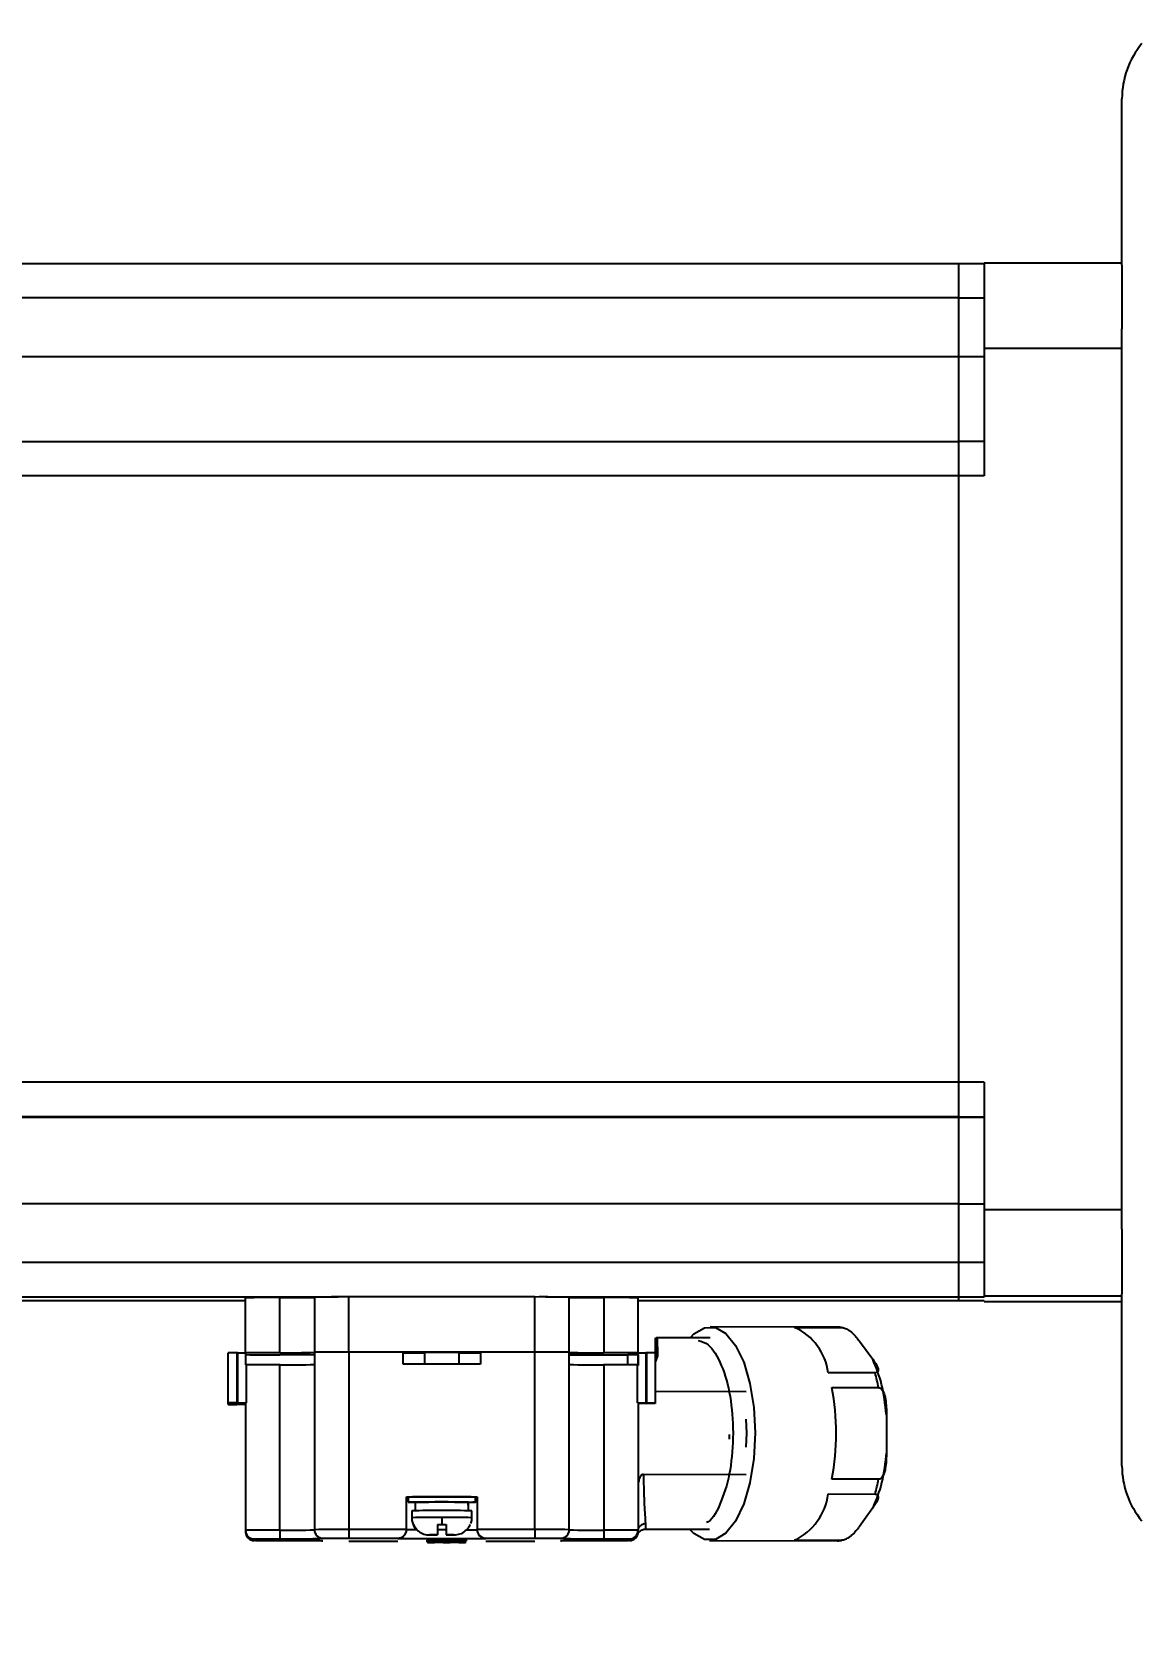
# Model space of a CAD drawing. Header units: millimetres. Extents: x 415 to 2018, y 500 to 823.
# Drawn here: x 652.62 to 659.06, y 666.87 to 676.18 of the extents above; entities that cross this region are included whole.
import ezdxf

# ---------------------------------------------------------------- set-up
doc = ezdxf.new("R2010")
doc.units = ezdxf.units.MM
doc.header["$PDSIZE"] = -1
doc.layers.get('Defpoints').update_dxf_attribs({"lineweight": 18})
doc.dimstyles.new('ISO-25', dxfattribs={"dimtxt": 2.5, "dimasz": 2.5, "dimexe": 1.25, "dimexo": 0.625, "dimtad": 1, "dimtoh": 1, "dimlfac": 10, "dimtxsty": 'Standard', "dimcen": 2.5, "dimadec": 0, "dimazin": 0, "dimtfac": 1, "dimtmove": 0, "dimatfit": 3, "dimfxl": 1, "dimarcsym": 0})

# ---------------------------------------------------------------- blocks, each defined once
blk = doc.blocks.new('*D57')
at = {"color": 0, "lineweight": -2}
for p, q in [((660.5197, 720.4558), (635.5446, 720.4558)), ((636.7946, 717.9558), (636.7946, 643.7776)), ((659.1697, 641.2776), (635.5446, 641.2776))]:
    blk.add_line(p, q, dxfattribs=at)
at = {"color": 0}
for points in [[(636.3779, 717.9558), (637.2113, 717.9558), (636.7946, 720.4558)], [(636.3779, 643.7776), (637.2113, 643.7776), (636.7946, 641.2776)]]:
    blk.add_solid(points, dxfattribs=at)
at = {"layer": 'Defpoints', "color": 0}
for p in [(661.1447, 720.4558), (636.7946, 641.2776), (659.7947, 641.2776)]:
    blk.add_point(p, dxfattribs=at)
at = {"color": 0, "insert": (634.9196, 680.8667), "char_height": 2.5, "width": 9.642857, "attachment_point": 5, "rotation": 90}
blk.add_mtext('\\A1;792', dxfattribs=at)

msp = doc.modelspace()

# ---------------------------------------------------------------- linework, layer by layer
at = {"color": 161, "linetype": 'Continuous', "lineweight": 25, "true_color": 0x67adff}
for p, q in [((658.9447, 674.831), (658.9447, 675.7966)), ((657.9947, 674.8387), (649.2647, 674.8387)), ((657.9947, 674.8387), (657.9947, 674.64)), ((658.1447, 674.8387), (657.9947, 674.8387)), ((658.1447, 674.8434), (658.9447, 674.8434)), ((658.1447, 674.8434), (658.1447, 674.3466)), ((658.9447, 674.831), (658.9447, 674.4601)), ((657.9947, 674.64), (649.2647, 674.64)), ((657.9947, 674.64), (657.9947, 674.3)), ((657.9947, 674.64), (658.1447, 674.64)), ((658.9447, 669.233), (658.9447, 674.4601)), ((658.1447, 674.3466), (658.1447, 673.6066)), ((658.9447, 674.3466), (658.1447, 674.3466)), ((649.2647, 674.3), (657.9947, 674.3)), ((657.9947, 674.3), (657.9947, 673.8053)), ((657.9947, 674.3), (658.1447, 674.3)), ((649.2647, 673.8053), (657.9947, 673.8053)), ((657.9947, 673.8053), (657.9947, 673.6066)), ((658.1447, 673.8053), (657.9947, 673.8053)), ((657.9947, 673.6066), (649.2647, 673.6066)), ((657.9947, 673.6066), (657.9947, 670.0867)), ((658.1447, 673.6066), (657.9947, 673.6066)), ((657.9947, 670.0867), (649.2647, 670.0867)), ((657.9947, 670.0867), (657.9947, 669.8854)), ((658.1447, 670.0867), (657.9947, 670.0867)), ((658.1447, 670.0867), (658.1447, 669.3467)), ((657.9947, 669.8854), (649.2647, 669.8854)), ((649.2647, 669.8833), (657.9947, 669.8833)), ((657.9947, 669.8854), (657.9947, 669.8833)), ((657.9947, 669.8854), (658.1447, 669.8854)), ((657.9947, 669.8833), (657.9947, 669.3801)), ((657.9947, 669.8833), (658.1447, 669.8833)), ((657.9947, 669.3801), (649.2647, 669.3801)), ((657.9947, 669.3801), (657.9947, 669.0401)), ((657.9947, 669.3801), (658.1447, 669.3801)), ((658.1447, 669.3467), (658.1447, 668.8435)), ((658.1447, 669.3467), (658.9447, 669.3467)), ((658.9447, 669.233), (658.9447, 668.8573)), ((657.9947, 669.0401), (649.2647, 669.0401)), ((657.9947, 669.0401), (657.9947, 668.8388)), ((658.1447, 669.0401), (657.9947, 669.0401)), ((654.3922, 668.8388), (649.2647, 668.8388)), ((653.8547, 668.5143), (653.8547, 668.8341)), ((654.0547, 668.5154), (654.0547, 668.8354)), ((654.2547, 668.8376), (654.2547, 668.5176)), ((654.4547, 668.5189), (654.4547, 668.8389)), ((655.5347, 668.8389), (654.4547, 668.8389)), ((655.5347, 668.5189), (655.5347, 668.8389)), ((657.9947, 668.8388), (655.5971, 668.8388)), ((655.7347, 668.5176), (655.7347, 668.8376)), ((655.9347, 668.8354), (655.9347, 668.5154)), ((656.1347, 668.5143), (656.1347, 668.8341)), ((657.9947, 668.8388), (657.9947, 668.8165)), ((658.1447, 668.8388), (657.9947, 668.8388)), ((658.9447, 668.8435), (658.1447, 668.8435)), ((658.1447, 668.8435), (658.1447, 668.8388)), ((658.9447, 667.8586), (658.9447, 668.8573)), ((653.8547, 668.8165), (651.4147, 668.8165)), ((657.9947, 668.8165), (656.1347, 668.8165)), ((658.1447, 668.8165), (657.9947, 668.8165)), ((658.1447, 668.8165), (658.1447, 668.8118)), ((658.1447, 668.8118), (658.9447, 668.8118)), ((657.2966, 668.6636), (656.5534, 668.6658)), ((657.0438, 668.6627), (657.3157, 668.6619)), ((656.2347, 668.6014), (656.2347, 668.4889)), ((656.5532, 668.6013), (656.2447, 668.6022)), ((657.4195, 668.5826), (657.4973, 668.4774)), ((653.7547, 668.2238), (653.7547, 668.5138)), ((653.8047, 668.5142), (653.8047, 668.2242)), ((653.8097, 668.5142), (653.8047, 668.5142)), ((653.8097, 668.2242), (653.8097, 668.5142)), ((653.8547, 668.5143), (653.8547, 668.4443)), ((654.2547, 668.5176), (654.2547, 667.4877)), ((655.5347, 668.5189), (654.4547, 668.5189)), ((654.7697, 668.5189), (654.4547, 668.5189)), ((654.4547, 668.5189), (654.4547, 667.4889)), ((654.7697, 668.4489), (654.7697, 668.5189)), ((654.7697, 668.5156), (654.8947, 668.5156)), ((654.8947, 668.518), (654.8947, 668.4489)), ((655.0947, 668.4489), (655.0947, 668.518)), ((655.0947, 668.5156), (655.2197, 668.5156)), ((655.2197, 668.5189), (655.2197, 668.4489)), ((655.5347, 668.5189), (655.2197, 668.5189)), ((655.5347, 667.4889), (655.5347, 668.5189)), ((655.7347, 667.4877), (655.7347, 668.5176)), ((655.7347, 668.5017), (656.0746, 668.5033)), ((656.0746, 668.5041), (656.1346, 668.5041)), ((656.0746, 668.4451), (656.0746, 668.5041)), ((656.1324, 668.5041), (656.1347, 668.5043)), ((656.1347, 668.5033), (656.1346, 668.5041)), ((656.1347, 668.4443), (656.1347, 668.5143)), ((656.1347, 668.5033), (656.1347, 668.4411)), ((656.1796, 668.5142), (656.1796, 668.2242)), ((656.1847, 668.5142), (656.1796, 668.5142)), ((656.1847, 668.2242), (656.1847, 668.5142)), ((656.2347, 668.5138), (656.2347, 668.2238)), ((656.2472, 668.497), (656.2347, 668.4596)), ((656.2361, 668.467), (656.2422, 668.4924)), ((653.8587, 668.4444), (653.8587, 668.2244)), ((654.0547, 667.4854), (654.0547, 668.4454)), ((655.2197, 668.4489), (654.7697, 668.4489)), ((655.9347, 668.4454), (655.9347, 667.4854)), ((656.1306, 668.2244), (656.1306, 668.4444)), ((657.5105, 668.3984), (657.2386, 668.3992)), ((656.2347, 668.2922), (656.7629, 668.2907)), ((657.2595, 668.3137), (657.5314, 668.3129)), ((653.7547, 668.2146), (653.7547, 668.2238)), ((653.8047, 668.2242), (653.8097, 668.2242)), ((653.8097, 668.2143), (653.8047, 668.2143)), ((653.8547, 668.2242), (653.8547, 667.4842)), ((656.1347, 668.2242), (656.1347, 667.4842)), ((656.2347, 668.2202), (656.1347, 668.2205)), ((656.1796, 668.2242), (656.1847, 668.2242)), ((656.2347, 668.2238), (656.2347, 668.2202)), ((657.5767, 668.153), (657.5767, 667.9404)), ((656.6631, 668.04), (656.6626, 668.0126)), ((656.7629, 667.8066), (656.1656, 667.8084)), ((657.5314, 667.7807), (657.2595, 667.7815)), ((654.7897, 667.6789), (655.1997, 667.6789)), ((654.7897, 667.4889), (654.7897, 667.6789)), ((654.7897, 667.6774), (654.7997, 667.677)), ((654.7997, 667.6774), (654.7997, 667.6474)), ((654.8397, 667.6474), (654.8397, 667.5979)), ((655.1477, 667.6474), (655.1497, 667.6474)), ((655.1897, 667.6474), (655.1897, 667.6774)), ((655.1897, 667.677), (655.1997, 667.6774)), ((655.1997, 667.6789), (655.1997, 667.4889)), ((657.2386, 667.6954), (657.5105, 667.6946)), ((654.8197, 667.5974), (654.8197, 667.5574)), ((654.9947, 667.5585), (654.9947, 667.5185)), ((655.1697, 667.5574), (655.1697, 667.5974)), ((656.1775, 667.5253), (656.1782, 667.4914)), ((657.4973, 667.6138), (657.4195, 667.5064)), ((653.8547, 667.4842), (653.8547, 667.4743)), ((653.9047, 667.4243), (653.9047, 667.4342)), ((654.0547, 667.4854), (654.0547, 667.4351)), ((654.2547, 667.4877), (654.2547, 667.4867)), ((654.3047, 667.4367), (654.3047, 667.4377)), ((654.4547, 667.4889), (654.4547, 667.4386)), ((654.7897, 667.4889), (654.4547, 667.4889)), ((654.4547, 667.4386), (654.7397, 667.4386)), ((654.7397, 667.4386), (654.7397, 667.4374)), ((654.7897, 667.4874), (654.7897, 667.4889)), ((654.8299, 667.5172), (654.8299, 667.5176)), ((654.9139, 667.4333), (654.9138, 667.4333)), ((654.9138, 667.4333), (654.9138, 667.4233)), ((655.1308, 667.4338), (654.9139, 667.4338)), ((654.9139, 667.4238), (654.9139, 667.4338)), ((654.9697, 667.4572), (654.9239, 667.4572)), ((654.9697, 667.4576), (654.924, 667.4576)), ((654.9697, 667.5185), (654.9947, 667.5185)), ((654.9697, 667.5185), (654.9697, 667.4579)), ((654.9947, 667.5163), (654.9697, 667.5164)), ((654.9697, 667.4576), (654.9697, 667.4579)), ((654.9697, 667.4572), (654.9697, 667.457)), ((654.9947, 667.5185), (655.0197, 667.5185)), ((655.0197, 667.5164), (654.9947, 667.5163)), ((655.0197, 667.5185), (655.0197, 667.4579)), ((655.0197, 667.4576), (655.0197, 667.4579)), ((655.0197, 667.4576), (655.0654, 667.4576)), ((655.0197, 667.4576), (655.0197, 667.4572)), ((655.0197, 667.4572), (655.0654, 667.4572)), ((655.1308, 667.4338), (655.1308, 667.4238)), ((655.131, 667.4324), (655.1308, 667.4324)), ((655.131, 667.4224), (655.131, 667.4324)), ((655.1354, 667.4312), (655.131, 667.4314)), ((655.1594, 667.5176), (655.1594, 667.5172)), ((655.5347, 667.4889), (655.1997, 667.4889)), ((655.1997, 667.4889), (655.1997, 667.4874)), ((655.2497, 667.4386), (655.5347, 667.4386)), ((655.2497, 667.4374), (655.2497, 667.4386)), ((655.5347, 667.4889), (655.5347, 667.4386)), ((655.6847, 667.4377), (655.6847, 667.4367)), ((655.7347, 667.4867), (655.7347, 667.4877)), ((655.9347, 667.4854), (655.9347, 667.4351)), ((656.0847, 667.4342), (656.0847, 667.4243)), ((656.1347, 667.4783), (656.1347, 667.4842)), ((656.1347, 667.4743), (656.1347, 667.4754)), ((656.1784, 667.4914), (656.4502, 667.4906)), ((656.4508, 667.4906), (656.5499, 667.4903)), ((654.7397, 667.4198), (654.4547, 667.4198)), ((654.9138, 667.4262), (654.9093, 667.4261)), ((654.9093, 667.4161), (654.9093, 667.4261)), ((655.1306, 667.4233), (654.9138, 667.4233)), ((654.9138, 667.4233), (654.9138, 667.423)), ((654.9138, 667.423), (655.0556, 667.423)), ((654.9138, 667.423), (654.9138, 667.4222)), ((654.9138, 667.4222), (654.9138, 667.4221)), ((654.9138, 667.4221), (655.131, 667.4221)), ((655.1306, 667.4181), (654.9138, 667.4181)), ((654.9138, 667.4181), (654.9138, 667.4178)), ((654.9138, 667.4178), (655.0556, 667.4178)), ((654.9138, 667.4171), (654.9138, 667.417)), ((654.9138, 667.417), (655.131, 667.417)), ((654.9138, 667.4148), (654.9138, 667.4143)), ((654.9138, 667.4143), (654.9517, 667.4143)), ((655.1308, 667.4238), (654.9139, 667.4238)), ((654.9139, 667.4238), (654.9139, 667.4235)), ((654.9139, 667.4235), (655.1308, 667.4235)), ((654.9139, 667.4182), (655.1308, 667.4188)), ((654.9543, 667.4186), (654.9139, 667.4185)), ((654.9139, 667.4185), (654.9139, 667.4182)), ((654.914, 667.4198), (654.914, 667.4199)), ((655.0556, 667.423), (654.9204, 667.4223)), ((654.9204, 667.4223), (654.9204, 667.423)), ((655.0556, 667.4178), (654.9204, 667.4172)), ((655.1308, 667.4206), (654.9278, 667.42)), ((654.9425, 667.4155), (654.9723, 667.4157)), ((654.9517, 667.4143), (654.9517, 667.4148)), ((654.9543, 667.4193), (654.9543, 667.4186)), ((654.9947, 667.4192), (654.9543, 667.4193)), ((654.9651, 667.4198), (655.1308, 667.4203)), ((655.1308, 667.4194), (654.9651, 667.4198)), ((654.9796, 667.4221), (654.9796, 667.4209)), ((654.9947, 667.4187), (654.9947, 667.4192)), ((655.0804, 667.419), (654.9947, 667.4187)), ((655.0004, 667.4224), (655.1215, 667.423)), ((655.131, 667.4224), (655.0004, 667.4224)), ((655.0004, 667.4172), (655.1215, 667.4178)), ((655.131, 667.4172), (655.0004, 667.4172)), ((655.0021, 667.4151), (655.0021, 667.4143)), ((655.0021, 667.4143), (655.0425, 667.4143)), ((655.0425, 667.4143), (655.0425, 667.4151)), ((655.0734, 667.4157), (655.1013, 667.4155)), ((655.1308, 667.4188), (655.0804, 667.419)), ((655.093, 667.4148), (655.093, 667.4143)), ((655.093, 667.4143), (655.1308, 667.4143)), ((655.096, 667.4218), (655.096, 667.4221)), ((655.096, 667.42), (655.096, 667.421)), ((655.1306, 667.4235), (655.1306, 667.4233)), ((655.1306, 667.4231), (655.1306, 667.4233)), ((655.1306, 667.418), (655.1306, 667.4181)), ((655.1308, 667.4235), (655.1308, 667.4238)), ((655.1308, 667.421), (655.1308, 667.4206)), ((655.1308, 667.4203), (655.1308, 667.4206)), ((655.1308, 667.4191), (655.1308, 667.4194)), ((655.1308, 667.4143), (655.1308, 667.4148)), ((655.1354, 667.4261), (655.131, 667.4262)), ((655.131, 667.4221), (655.131, 667.4224)), ((655.131, 667.417), (655.131, 667.4172)), ((655.1354, 667.4312), (655.1354, 667.4212)), ((655.5347, 667.4198), (655.2497, 667.4198)), ((656.5497, 667.4258), (657.2929, 667.4236)), ((657.3157, 667.4258), (657.0438, 667.4267))]:
    msp.add_line(p, q, dxfattribs=at)
for points in [[(656.4419, 668.6073), (656.4587, 668.6242), (656.52, 668.6608), (656.5832, 668.6617), (656.6445, 668.6267), (656.7004, 668.558), (656.7477, 668.4596), (656.7836, 668.337), (656.806, 668.1976), (656.8136, 668.0493)], [(654.8947, 668.5168), (654.8699, 668.5171), (654.8597, 668.5174), (654.8699, 668.5177), (654.8992, 668.518), (654.943, 668.5182), (654.9947, 668.5182), (655.0463, 668.5182), (655.0901, 668.518), (655.1194, 668.5177), (655.1297, 668.5174)], [(655.1297, 668.5174), (655.1194, 668.5171), (655.0947, 668.5168)], [(655.7347, 668.5136), (655.765, 668.5135), (655.8332, 668.5133), (655.8787, 668.5128), (655.8947, 668.5123), (655.8787, 668.5118), (655.8332, 668.5114), (655.765, 668.5111), (655.7347, 668.511)], [(656.7629, 667.9678), (656.7656, 668.0487), (656.7629, 668.1295)], [(656.8136, 668.0493), (656.806, 667.9009), (656.7836, 667.7608), (656.7477, 667.6373), (656.7004, 667.5375), (656.6445, 667.4673), (656.5832, 667.4307), (656.52, 667.4299), (656.4587, 667.4648), (656.4336, 667.4906)], [(654.7997, 667.6474), (654.8145, 667.6479), (654.8568, 667.6483), (654.92, 667.6485), (654.9947, 667.6486), (655.0693, 667.6485), (655.1326, 667.6483), (655.1748, 667.6479), (655.1897, 667.6474), (655.1748, 667.6469), (655.1477, 667.6466)], [(654.8397, 667.6467), (654.8145, 667.6469), (654.7997, 667.6474)], [(654.8469, 667.4865), (654.8053, 667.4869), (654.7897, 667.4874)], [(655.0197, 667.4861), (654.9947, 667.4861), (654.9697, 667.4861)]]:
    msp.add_lwpolyline(points, dxfattribs=at)
for centre, radius, start, end in [((659.4447, 675.7966), 0.5, 140.19443, 180), ((654.0047, 660.9364), 7.8992, 89.6379, 91.08865), ((654.1048, 676.7069), 7.8716, 269.63536, 271.09119), ((654.4047, 660.9523), 7.8868, 89.63677, 91.08979), ((655.5847, 660.9519), 7.8871, 88.91024, 90.36321), ((655.8846, 676.7066), 7.8714, 268.90879, 270.36466), ((655.9846, 660.9365), 7.8991, 88.91135, 90.3621), ((656.9049, 668.3562), 0.3365, 7.34368, 65.61263), ((657.2962, 668.5515), 0.112, 79.97676, 89.80356), ((653.7923, 666.5254), 1.9888, 89.64341, 91.08398), ((653.8154, 672.7719), 4.2578, 269.92359, 270.52847), ((654.0047, 660.6164), 7.8992, 89.6379, 91.08865), ((654.0047, 676.3899), 7.8871, 268.91024, 270.36321), ((654.1048, 676.3869), 7.8716, 269.63536, 271.09119), ((654.1047, 660.616), 7.8871, 88.91024, 90.36321), ((654.4047, 660.6323), 7.8868, 89.63677, 91.08979), ((655.5847, 660.632), 7.8871, 88.91024, 90.36321), ((655.8846, 676.3866), 7.8714, 268.90879, 270.36466), ((655.8847, 660.6163), 7.8868, 89.63678, 91.08978), ((655.9846, 660.6165), 7.8991, 88.91135, 90.3621), ((655.943, 692.301), 23.798, 269.97986, 270.31671), ((656.1739, 672.772), 4.2579, 269.47154, 270.0764), ((656.197, 666.5255), 1.9887, 88.91601, 90.35657), ((653.8518, 668.7068), 0.2625, 270.61507, 271.49737), ((654.0177, 656.6582), 11.7873, 89.82043, 90.77297), ((654.1046, 676.3445), 7.8992, 269.6379, 271.08865), ((655.8847, 676.3442), 7.8989, 268.91133, 270.36211), ((655.9716, 656.6582), 11.7873, 89.22703, 90.17957), ((656.1375, 668.7072), 0.2629, 268.50331, 269.38425), ((656.5239, 668.1115), 1.0275, 11.29963, 16.21339), ((655.886, 668.0476), 1.399, 349.03613, 10.96387), ((653.7922, 666.2511), 1.9731, 89.6377, 91.08969), ((653.7923, 670.203), 1.9888, 268.91602, 270.35659), ((653.819, 671.1651), 2.941, 269.81904, 270.77349), ((653.8149, 663.8396), 4.3747, 89.47962, 90.06833), ((653.8583, 668.1988), 0.0256, 89.05413, 98.11958), ((656.1311, 668.1988), 0.0256, 81.87253, 90.95376), ((656.1703, 671.1651), 2.941, 269.22651, 270.18096), ((659.4447, 667.8586), 0.5, 180, 219.80557), ((656.5046, 667.9848), 1.0469, 343.90468, 348.75774), ((654.9947, 657.3452), 10.3341, 88.91879, 91.08121), ((654.9989, 657.4793), 10.1694, 89.16205, 90.89727), ((656.8929, 667.741), 0.3487, 295.64792, 352.48317), ((654.9947, 656.4818), 11.117, 89.09803, 90.90197), ((654.9509, 660.6624), 6.8963, 89.63597, 91.08997), ((655.0531, 662.9749), 4.584, 88.54279, 90.7303), ((654.0047, 659.5985), 7.8871, 89.63679, 91.08976), ((653.9047, 667.4842), 0.05, 180.0008, 270), ((653.9047, 667.4743), 0.05, 180.00009, 270.00162), ((654.1046, 675.377), 7.8917, 269.63722, 271.08933), ((654.4047, 659.5902), 7.8989, 89.63788, 91.08867), ((654.3047, 667.4877), 0.05, 179.99744, 270.00256), ((654.3047, 667.4867), 0.05, 180.00083, 270), ((654.7397, 667.4874), 0.05, 269.99912, 359.99565), ((655.1326, 669.886), 2.3995, 270.11096, 271.60279), ((655.2497, 667.4874), 0.05, 180.00083, 270.00259), ((655.5846, 659.5899), 7.8992, 88.91135, 90.3621), ((655.6847, 667.4877), 0.05, 269.99741, 0.00088), ((655.6847, 667.4867), 0.05, 270.00081, 0.00072), ((655.8847, 675.3768), 7.8915, 268.91065, 270.3628), ((655.9847, 659.5986), 7.887, 88.91023, 90.36322), ((656.0847, 667.4842), 0.05, 270.0008, 0.0024), ((656.0847, 667.4743), 0.05, 270.00009, 0.00027), ((654.9253, 667.8689), 0.4492, 268.55719, 270.31588), ((655.1064, 668.216), 0.8005, 269.6358, 272.07679), ((657.2932, 667.536), 0.1125, 269.87382, 281.55627)]:
    msp.add_arc(centre, radius, start, end, dxfattribs=at)
for centre, major_axis, ratio, start_param, end_param in [((654.9947, 667.5974), (0, 0.311), 0.49843, 4.712389, 4.874387), ((654.9947, 667.6474), (0, 0.311), 0.49843, 4.631912, 4.712389), ((654.7397, 667.4886), (0.0355, 0.0355), 0.993679, 3.930161, 5.500958), ((655.2497, 667.4886), (-0.0355, 0.0355), 0.993679, 0.782228, 2.353024)]:
    msp.add_ellipse(centre, major_axis=major_axis, ratio=ratio, start_param=start_param, end_param=end_param, dxfattribs=at)
for points, knots in [([(657.3157, 668.6619), (657.3182, 668.6617), (657.3237, 668.6614), (657.3343, 668.6584), (657.3499, 668.6515), (657.3816, 668.6301), (657.4022, 668.6057), (657.4166, 668.5864), (657.4195, 668.5826)], [0, 0, 0, 0, 0.005885, 0.0130813, 0.0243529, 0.0463539, 0.1169467, 0.1344271, 0.1344271, 0.1344271, 0.1344271]), ([(656.2447, 668.6021), (656.2441, 668.6021), (656.2427, 668.6021), (656.2406, 668.6014), (656.2392, 668.6005), (656.2385, 668.6001)], [0, 0, 0, 0, 0.001725041, 0.004117019, 0.006583203, 0.006583203, 0.006583203, 0.006583203]), ([(656.2422, 668.4924), (656.2426, 668.524), (656.2433, 668.5871), (656.2442, 668.5972), (656.2447, 668.6022)], [0, 0, 0, 0, 0.0548554, 0.1097654, 0.1097654, 0.1097654, 0.1097654]), ([(656.2447, 668.6022), (656.2451, 668.598), (656.246, 668.5896), (656.2468, 668.5279), (656.2472, 668.497)], [0, 0, 0, 0, 0.0525927, 0.1051896, 0.1051896, 0.1051896, 0.1051896]), ([(656.4843, 668.5867), (656.5037, 668.5809), (656.5539, 668.5661), (656.6216, 668.4494), (656.6761, 668.2677), (656.6831, 668.1221), (656.6866, 668.0492)], [0, 0, 0, 0, 0.1059245, 0.2731964, 0.4395005, 0.6060833, 0.6060833, 0.6060833, 0.6060833]), ([(656.2472, 668.497), (656.2465, 668.4971), (656.2451, 668.4974), (656.2428, 668.4972), (656.2406, 668.4966), (656.2385, 668.4956), (656.2368, 668.4942), (656.2355, 668.4925), (656.2348, 668.4907), (656.2347, 668.4895), (656.2347, 668.4889)], [0, 0, 0, 0, 0.0019256, 0.00400808, 0.00621147, 0.0084803, 0.01074727, 0.01295067, 0.01503338, 0.01695957, 0.01695957, 0.01695957, 0.01695957]), ([(657.4973, 668.4774), (657.5094, 668.4607), (657.5242, 668.4402), (657.53, 668.4164), (657.5288, 668.4072), (657.5233, 668.4014), (657.5176, 668.3988), (657.5125, 668.3985), (657.5105, 668.3984)], [0, 0, 0, 0, 0.05594831, 0.06872013, 0.0835633, 0.08955006, 0.09559253, 0.09943446, 0.09943446, 0.09943446, 0.09943446]), ([(657.5767, 668.153), (657.5693, 668.2151), (657.5545, 668.3393), (657.5164, 668.4314), (657.4973, 668.4774)], [0, 0, 0, 0, 0.1677975, 0.3355943, 0.3355943, 0.3355943, 0.3355943]), ([(657.5314, 668.3129), (657.5338, 668.3126), (657.539, 668.3119), (657.5475, 668.306), (657.5581, 668.2921), (657.574, 668.2489), (657.5764, 668.1995), (657.5767, 668.1607), (657.5767, 668.153)], [0, 0, 0, 0, 0.0077067, 0.0171315, 0.0318913, 0.0607043, 0.1531501, 0.1760411, 0.1760411, 0.1760411, 0.1760411]), ([(656.1847, 668.2242), (656.1912, 668.2242), (656.2043, 668.2241), (656.2208, 668.2241), (656.2324, 668.224), (656.2339, 668.2239), (656.2347, 668.2238)], [0, 0, 0, 0, 0.01249997, 0.02500077, 0.03750159, 0.05000218, 0.05000218, 0.05000218, 0.05000218]), ([(656.6866, 668.0492), (656.6831, 667.9757), (656.6761, 667.8292), (656.621, 667.6504), (656.5688, 667.5458), (656.5358, 667.5311), (656.5328, 667.5297)], [0, 0, 0, 0, 0.1803899, 0.3594464, 0.5388122, 0.5565756, 0.5565756, 0.5565756, 0.5565756]), ([(657.5767, 667.9404), (657.5693, 667.878), (657.5545, 667.7534), (657.5164, 667.6603), (657.4973, 667.6138)], [0, 0, 0, 0, 0.1688321, 0.3376647, 0.3376647, 0.3376647, 0.3376647]), ([(657.5767, 667.9404), (657.5765, 667.9066), (657.5762, 667.8652), (657.5642, 667.817), (657.5563, 667.7985), (657.5464, 667.7867), (657.5389, 667.7815), (657.5335, 667.7809), (657.5314, 667.7807)], [0, 0, 0, 0, 0.0989503, 0.1215377, 0.1477889, 0.1583771, 0.1690643, 0.1758583, 0.1758583, 0.1758583, 0.1758583]), ([(656.1656, 667.8084), (656.1634, 667.8081), (656.159, 667.8077), (656.1522, 667.8033), (656.1448, 667.794), (656.1388, 667.7805), (656.1379, 667.7695), (656.1375, 667.7647)], [0, 0, 0, 0, 0.00707392, 0.01413801, 0.02461458, 0.04275006, 0.05664886, 0.05664886, 0.05664886, 0.05664886]), ([(656.1656, 667.8084), (656.1663, 667.777), (656.1677, 667.7119), (656.1715, 667.6033), (656.1751, 667.5563), (656.1775, 667.5253)], [0, 0, 0, 0, 0.0682856, 0.1416717, 0.2834128, 0.2834128, 0.2834128, 0.2834128]), ([(657.5105, 667.6946), (657.5127, 667.6944), (657.5177, 667.6941), (657.5241, 667.6911), (657.5296, 667.6841), (657.5296, 667.6622), (657.5141, 667.6373), (657.5001, 667.6176), (657.4973, 667.6138)], [0, 0, 0, 0, 0.0044203, 0.0098253, 0.0182911, 0.0348159, 0.0878374, 0.1009671, 0.1009671, 0.1009671, 0.1009671]), ([(654.8197, 667.5574), (654.8202, 667.5498), (654.8212, 667.5345), (654.8299, 667.5127), (654.8381, 667.4981), (654.8442, 667.4924), (654.8445, 667.4921)], [0, 0, 0, 0, 0.02290529, 0.04666849, 0.07009535, 0.07138892, 0.07138892, 0.07138892, 0.07138892]), ([(655.1629, 667.5238), (655.1645, 667.5275), (655.1689, 667.5383), (655.1694, 667.5498), (655.1697, 667.5574)], [0, 0, 0, 0, 0.011785, 0.03450603, 0.03450603, 0.03450603, 0.03450603]), ([(656.1347, 667.4783), (656.1352, 667.4838), (656.1364, 667.4951), (656.1461, 667.51), (656.1603, 667.5212), (656.1719, 667.5239), (656.1775, 667.5253)], [0, 0, 0, 0, 0.01675119, 0.03462903, 0.05250493, 0.06925544, 0.06925544, 0.06925544, 0.06925544]), ([(653.9047, 667.4342), (653.9067, 667.4343), (653.9098, 667.4345), (653.9285, 667.4347), (653.9478, 667.4349), (653.9717, 667.435), (654.0067, 667.4351), (654.0358, 667.4351), (654.0547, 667.4351)], [0, 0, 0, 0, 0.0359183, 0.0554439, 0.075004, 0.0945295, 0.1140896, 0.1500083, 0.1500083, 0.1500083, 0.1500083]), ([(654.0547, 667.4351), (654.0861, 667.4351), (654.1346, 667.4352), (654.1929, 667.4354), (654.2327, 667.4356), (654.265, 667.4358), (654.2961, 667.4362), (654.3013, 667.4365), (654.3047, 667.4367)], [0, 0, 0, 0, 0.0598642, 0.092418, 0.1250073, 0.1575618, 0.1901501, 0.2500143, 0.2500143, 0.2500143, 0.2500143]), ([(654.3047, 667.4377), (654.3067, 667.4378), (654.3098, 667.438), (654.3285, 667.4382), (654.3478, 667.4383), (654.3717, 667.4385), (654.4067, 667.4386), (654.4358, 667.4386), (654.4547, 667.4386)], [0, 0, 0, 0, 0.0359186, 0.0554444, 0.0750046, 0.0945301, 0.1140904, 0.1500083, 0.1500083, 0.1500083, 0.1500083]), ([(654.7397, 667.4374), (654.7431, 667.4372), (654.7484, 667.4369), (654.7801, 667.4365), (654.8131, 667.4363), (654.8537, 667.436), (654.9131, 667.4359), (654.9947, 667.4357), (655.0762, 667.4359), (655.1357, 667.436), (655.1762, 667.4363), (655.2092, 667.4365), (655.241, 667.4369), (655.2462, 667.4372), (655.2497, 667.4374)], [0, 0, 0, 0, 0.0610615, 0.0942674, 0.1275074, 0.1607133, 0.193953, 0.2550144, 0.3160757, 0.3492815, 0.3825221, 0.4157277, 0.448968, 0.5100295, 0.5100295, 0.5100295, 0.5100295]), ([(654.8299, 667.5176), (654.8354, 667.5077), (654.8465, 667.4881), (654.8744, 667.4678), (654.9014, 667.4586), (654.9183, 667.4578), (654.924, 667.4576)], [0, 0, 0, 0, 0.0335858, 0.0671611, 0.1010111, 0.117912, 0.117912, 0.117912, 0.117912]), ([(654.9138, 667.4315), (654.9138, 667.4315), (654.9071, 667.4314), (654.9084, 667.4313), (654.9097, 667.4312)], [0, 0, 0, 0, 0.000031102, 0.006070796, 0.006070796, 0.006070796, 0.006070796]), ([(654.9697, 667.457), (654.9645, 667.457), (654.9543, 667.457), (654.9413, 667.4571), (654.9305, 667.4572), (654.9261, 667.4572), (654.9239, 667.4572)], [0, 0, 0, 0, 0.01140647, 0.0228608, 0.03425828, 0.04572542, 0.04572542, 0.04572542, 0.04572542]), ([(654.924, 667.4576), (654.9261, 667.4576), (654.9305, 667.4577), (654.9412, 667.4577), (654.9542, 667.4578), (654.9645, 667.4578), (654.9697, 667.4579)], [0, 0, 0, 0, 0.01139321, 0.02285467, 0.03424959, 0.04571201, 0.04571201, 0.04571201, 0.04571201]), ([(655.0197, 667.4579), (655.0248, 667.4578), (655.0351, 667.4578), (655.0481, 667.4577), (655.0588, 667.4577), (655.0632, 667.4576), (655.0654, 667.4576)], [0, 0, 0, 0, 0.01140674, 0.02286136, 0.03425911, 0.04572692, 0.04572692, 0.04572692, 0.04572692]), ([(655.0654, 667.4572), (655.0632, 667.4572), (655.0588, 667.4572), (655.0481, 667.4571), (655.0351, 667.457), (655.0248, 667.457), (655.0197, 667.457)], [0, 0, 0, 0, 0.01139457, 0.02285681, 0.03425308, 0.04571648, 0.04571648, 0.04571648, 0.04571648]), ([(655.0654, 667.4576), (655.0772, 667.4587), (655.1009, 667.4609), (655.132, 667.4788), (655.1507, 667.4997), (655.1576, 667.5137), (655.1594, 667.5176)], [0, 0, 0, 0, 0.0354199, 0.0709039, 0.1051053, 0.1178939, 0.1178939, 0.1178939, 0.1178939]), ([(655.5347, 667.4386), (655.5543, 667.4386), (655.5936, 667.4386), (655.6432, 667.4383), (655.6779, 667.438), (655.6824, 667.4378), (655.6847, 667.4377)], [0, 0, 0, 0, 0.0375018, 0.0750041, 0.1125061, 0.1500081, 0.1500081, 0.1500081, 0.1500081]), ([(655.6847, 667.4367), (655.688, 667.4365), (655.6932, 667.4362), (655.7243, 667.4358), (655.7566, 667.4356), (655.7964, 667.4354), (655.8547, 667.4352), (655.9032, 667.4351), (655.9347, 667.4351)], [0, 0, 0, 0, 0.0598643, 0.0924187, 0.1250076, 0.1575621, 0.1901501, 0.2500143, 0.2500143, 0.2500143, 0.2500143]), ([(655.9347, 667.4351), (655.9535, 667.4351), (655.9826, 667.4351), (656.0176, 667.435), (656.0415, 667.4349), (656.0609, 667.4347), (656.0795, 667.4345), (656.0827, 667.4343), (656.0847, 667.4342)], [0, 0, 0, 0, 0.035919, 0.0554453, 0.075005, 0.0945309, 0.114091, 0.1500098, 0.1500098, 0.1500098, 0.1500098]), ([(656.1347, 667.4754), (656.1332, 667.4676), (656.1299, 667.4504), (656.133, 667.4685), (656.1347, 667.4783)], [0, 0, 0, 0, 0.0163244, 0.0358201, 0.0358201, 0.0358201, 0.0358201]), ([(656.1403, 667.474), (656.143, 667.4767), (656.1483, 667.4821), (656.1581, 667.4875), (656.1682, 667.4908), (656.175, 667.4912), (656.1783, 667.4914)], [0, 0, 0, 0, 0.01142633, 0.02256896, 0.03317773, 0.04307394, 0.04307394, 0.04307394, 0.04307394]), ([(657.4195, 667.5064), (657.4069, 667.4894), (657.3914, 667.4685), (657.3618, 667.4441), (657.3471, 667.4348), (657.3329, 667.4288), (657.3234, 667.4262), (657.3179, 667.426), (657.3157, 667.4258)], [0, 0, 0, 0, 0.0761633, 0.0935497, 0.1137557, 0.1219054, 0.1301314, 0.135361, 0.135361, 0.135361, 0.135361]), ([(654.0547, 667.4233), (654.0358, 667.4233), (654.0067, 667.4234), (653.9717, 667.4235), (653.9479, 667.4236), (653.9285, 667.4238), (653.9098, 667.424), (653.9067, 667.4242), (653.9047, 667.4243)], [0, 0, 0, 0, 0.0359187, 0.055444, 0.0750043, 0.09453, 0.11409, 0.1500083, 0.1500083, 0.1500083, 0.1500083]), ([(654.3047, 667.4217), (654.3013, 667.4219), (654.2961, 667.4223), (654.265, 667.4226), (654.2327, 667.4229), (654.1929, 667.4231), (654.1347, 667.4233), (654.0861, 667.4233), (654.0547, 667.4233)], [0, 0, 0, 0, 0.0598643, 0.0924186, 0.1250069, 0.1575614, 0.1901501, 0.2500143, 0.2500143, 0.2500143, 0.2500143]), ([(654.9093, 667.4161), (654.9106, 667.4162), (654.9129, 667.4163), (654.9369, 667.4166), (654.9746, 667.4168), (655.0198, 667.4168), (655.0659, 667.4168), (655.1053, 667.4166), (655.1313, 667.4164), (655.134, 667.4162), (655.1354, 667.4161)], [0, 0, 0, 0, 0.0296174, 0.0562146, 0.082903, 0.1115959, 0.1409098, 0.1688123, 0.1962734, 0.2260535, 0.2260535, 0.2260535, 0.2260535]), ([(654.9093, 667.4161), (654.911, 667.4159), (654.914, 667.4157), (654.934, 667.4156), (654.9425, 667.4155)], [0, 0, 0, 0, 0.01889486, 0.03321266, 0.03321266, 0.03321266, 0.03321266]), ([(654.9097, 667.4212), (654.9099, 667.4213), (654.9102, 667.4215), (654.9293, 667.4217), (654.962, 667.4219), (655.0039, 667.422), (655.0495, 667.4219), (655.0887, 667.4218), (655.116, 667.4217), (655.1326, 667.4215), (655.1344, 667.4213), (655.1354, 667.4212)], [0, 0, 0, 0, 0.0278849, 0.0531145, 0.0780911, 0.1044254, 0.1325992, 0.1613507, 0.1809101, 0.2017668, 0.2257059, 0.2257059, 0.2257059, 0.2257059]), ([(655.1354, 667.4212), (655.1348, 667.4212), (655.1336, 667.4211), (655.1228, 667.4209), (655.1026, 667.4207), (655.0692, 667.4206), (655.0251, 667.4205), (654.981, 667.4206), (654.9431, 667.4207), (654.9165, 667.4209), (654.912, 667.4211), (654.9097, 667.4212)], [0, 0, 0, 0, 0.0199761, 0.0387186, 0.0570521, 0.0851153, 0.1144523, 0.1436819, 0.1710504, 0.1975158, 0.2256913, 0.2256913, 0.2256913, 0.2256913]), ([(654.9138, 667.4222), (654.9139, 667.4222), (654.9141, 667.4223), (654.9161, 667.4223), (654.9188, 667.4223), (654.9204, 667.4223)], [0, 0, 0, 0, 0.00189255, 0.003721742, 0.006553121, 0.006553121, 0.006553121, 0.006553121]), ([(654.9138, 667.4171), (654.9139, 667.4171), (654.9141, 667.4171), (654.9161, 667.4171), (654.9188, 667.4171), (654.9204, 667.4172)], [0, 0, 0, 0, 0.001900877, 0.003729291, 0.006553122, 0.006553122, 0.006553122, 0.006553122]), ([(654.9138, 667.4148), (654.9141, 667.4149), (654.9146, 667.415), (654.9199, 667.4151), (654.9298, 667.4152), (654.9485, 667.4153), (654.9808, 667.4154), (655.0073, 667.4154), (655.0223, 667.4154)], [0, 0, 0, 0, 0.0184217, 0.0334106, 0.0461191, 0.0581789, 0.0797924, 0.1085023, 0.1085023, 0.1085023, 0.1085023]), ([(654.914, 667.4199), (654.9143, 667.4199), (654.9148, 667.4199), (654.9191, 667.4199), (654.9245, 667.42), (654.9278, 667.42)], [0, 0, 0, 0, 0.00399513, 0.00784787, 0.01383269, 0.01383269, 0.01383269, 0.01383269]), ([(655.1308, 667.4191), (655.0929, 667.4192), (655.0253, 667.4194), (654.9576, 667.4195), (654.9278, 667.4196)], [0, 0, 0, 0, 0.1136941, 0.2030262, 0.2030262, 0.2030262, 0.2030262]), ([(654.9796, 667.4209), (654.9743, 667.4209), (654.9633, 667.4209), (654.9523, 667.4211), (654.948, 667.4212), (654.9502, 667.4214), (654.9616, 667.4215), (654.9793, 667.4216), (655.0064, 667.4217), (655.0356, 667.4217), (655.0618, 667.4216), (655.072, 667.4216), (655.077, 667.4216)], [0, 0, 0, 0, 0.0126782, 0.0261315, 0.0417938, 0.0603603, 0.0758351, 0.0901671, 0.1044714, 0.1324124, 0.1455793, 0.1581466, 0.1581466, 0.1581466, 0.1581466]), ([(655.0942, 667.4161), (655.0937, 667.4161), (655.0929, 667.4162), (655.0853, 667.4163), (655.0731, 667.4164), (655.0567, 667.4165), (655.0375, 667.4165), (655.0166, 667.4165), (654.9955, 667.4165), (654.9765, 667.4164), (654.9614, 667.4163), (654.9516, 667.4162), (654.9505, 667.4161), (654.95, 667.4161)], [0, 0, 0, 0, 0.0132907, 0.0255507, 0.0374124, 0.0495131, 0.0620845, 0.0751609, 0.0885549, 0.1020117, 0.1143212, 0.127896, 0.1441669, 0.1441669, 0.1441669, 0.1441669]), ([(654.95, 667.4161), (654.9514, 667.416), (654.9538, 667.4159), (654.9667, 667.4158), (654.9723, 667.4157)], [0, 0, 0, 0, 0.01263362, 0.02229756, 0.02229756, 0.02229756, 0.02229756]), ([(654.9517, 667.4148), (654.9519, 667.4148), (654.9522, 667.4149), (654.9563, 667.415), (654.9658, 667.4151), (654.9823, 667.4151), (654.9951, 667.4151), (655.0021, 667.4151)], [0, 0, 0, 0, 0.01073561, 0.0197869, 0.02790904, 0.03820515, 0.05044372, 0.05044372, 0.05044372, 0.05044372]), ([(655.077, 667.4216), (655.0822, 667.4215), (655.0929, 667.4214), (655.0971, 667.4213), (655.0945, 667.4211), (655.0819, 667.421), (655.0611, 667.4209), (655.0351, 667.4208), (655.0063, 667.4208), (654.9885, 667.4209), (654.9796, 667.4209)], [0, 0, 0, 0, 0.0156741, 0.032393, 0.0495179, 0.0651238, 0.0811564, 0.0983267, 0.1166949, 0.1352753, 0.1352753, 0.1352753, 0.1352753]), ([(655.0223, 667.4154), (655.0354, 667.4154), (655.0587, 667.4154), (655.0902, 667.4154), (655.1121, 667.4153), (655.1242, 667.4151), (655.1301, 667.415), (655.1305, 667.4149), (655.1308, 667.4148)], [0, 0, 0, 0, 0.0248901, 0.0443532, 0.0606719, 0.07381, 0.0892986, 0.1085036, 0.1085036, 0.1085036, 0.1085036]), ([(655.0425, 667.4151), (655.0485, 667.4151), (655.0597, 667.4151), (655.0749, 667.4151), (655.0865, 667.415), (655.0923, 667.4149), (655.0927, 667.4148), (655.093, 667.4148)], [0, 0, 0, 0, 0.01056046, 0.01966398, 0.02779443, 0.03803232, 0.05047317, 0.05047317, 0.05047317, 0.05047317]), ([(655.0734, 667.4157), (655.08, 667.4158), (655.092, 667.4159), (655.0935, 667.416), (655.0942, 667.4161)], [0, 0, 0, 0, 0.01137934, 0.02072011, 0.02072011, 0.02072011, 0.02072011]), ([(655.1306, 667.4231), (655.1305, 667.4231), (655.1302, 667.4231), (655.1273, 667.423), (655.1237, 667.423), (655.1215, 667.423)], [0, 0, 0, 0, 0.002645768, 0.005206752, 0.009174613, 0.009174613, 0.009174613, 0.009174613]), ([(655.1306, 667.418), (655.1305, 667.4179), (655.1302, 667.4179), (655.1273, 667.4179), (655.1237, 667.4179), (655.1215, 667.4178)], [0, 0, 0, 0, 0.002646067, 0.00520491, 0.009174628, 0.009174628, 0.009174628, 0.009174628]), ([(655.9347, 667.4233), (655.9032, 667.4233), (655.8547, 667.4233), (655.7964, 667.4231), (655.7567, 667.4229), (655.7243, 667.4226), (655.6932, 667.4223), (655.688, 667.4219), (655.6847, 667.4217)], [0, 0, 0, 0, 0.0598642, 0.0924182, 0.1250067, 0.1575612, 0.1901499, 0.2500143, 0.2500143, 0.2500143, 0.2500143]), ([(656.0847, 667.4243), (656.0827, 667.4242), (656.0795, 667.424), (656.0609, 667.4238), (656.0415, 667.4236), (656.0176, 667.4235), (655.9827, 667.4234), (655.9535, 667.4233), (655.9347, 667.4233)], [0, 0, 0, 0, 0.0359187, 0.0554445, 0.0750048, 0.0945305, 0.1140908, 0.1500098, 0.1500098, 0.1500098, 0.1500098])]:
    msp.add_open_spline(points, degree=3, knots=knots, dxfattribs=at)

# ---------------------------------------------------------------- dimensions: what is measured, and where the dimension line sits
dim = msp.add_linear_dim(base=(636.7946, 641.2776), p1=(661.1447, 720.4558), p2=(659.7947, 641.2776), angle=90, text='792', dimstyle='ISO-25', override={"dimsah": 1, "dimtolj": 1})
dim.commit()
dim.dimension.update_dxf_attribs({"geometry": '*D57', "text_midpoint": (634.9196, 680.8667)})

doc.saveas('drawing.dxf')
